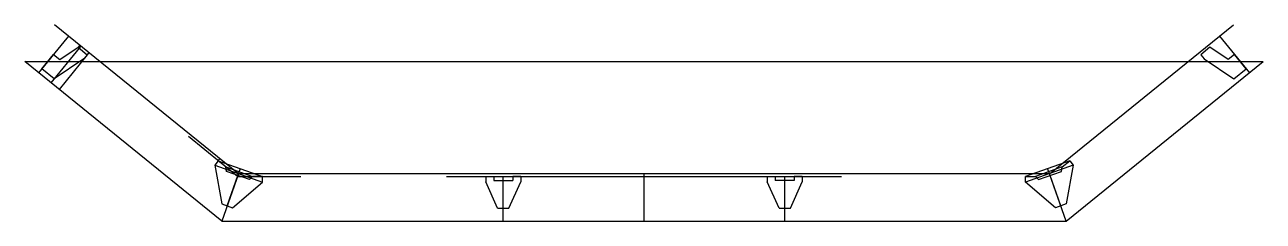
# Model space of a CAD drawing. Header units: inches. Extents: x -37 to 198, y 0 to 37.
import ezdxf

# ---------------------------------------------------------------- set-up
doc = ezdxf.new("R2010")
doc.units = ezdxf.units.IN
doc.layers.get('0').update_dxf_attribs({"linetype": 'CONTINUOUS'})

msp = doc.modelspace()

# ---------------------------------------------------------------- linework, layer by layer
for p, q in [((3.19, 9), (-31.71, 37.26)), ((157.06, 9), (191.96, 37.26)), ((-29.4, 34.74), (-34.74, 28.14)), ((-29.08, 35.13), (-29.4, 34.74)), ((-26.94, 33.4), (-27.26, 33.01)), ((-26.75, 33.24), (-27.06, 32.85)), ((189.33, 35.13), (194.99, 28.14)), ((-27.06, 32.85), (-32.41, 26.25)), ((-25.51, 31.59), (-30.86, 24.99)), ((-25.2, 31.98), (-25.51, 31.59)), ((0, 0), (-37.38, 30.27)), ((-37.38, 30.27), (197.62, 30.27)), ((160.25, 0), (197.62, 30.27)), ((3.01, 8.5), (-6.32, 16.05)), ((-0.65, 11.46), (-0.33, 11.85)), ((-1.34, 10.65), (7.74, 7.43)), ((-0.65, 11.46), (7.72, 8.5)), ((0.79, 10.29), (5.86, 8.5)), ((3.2, 9.04), (3.53, 9.98)), ((161.59, 10.65), (152.51, 7.43)), ((160.9, 11.46), (152.53, 8.5)), ((159.46, 10.29), (154.39, 8.5)), ((157.05, 9.04), (156.72, 9.98)), ((1.03, 2.91), (3.08, 8.69)), ((3.01, 8.5), (15.01, 8.5)), ((3.08, 8.69), (3.2, 9.04)), ((42.62, 8.5), (117.62, 8.5)), ((50.1, 8.5), (51.6, 8.5)), ((50.1, 8.5), (50.1, 7.5)), ((52.35, 2.5), (50.1, 7.5)), ((51.6, 8.5), (51.6, 7.75)), ((51.6, 7.75), (55.23, 7.75)), ((53.42, 0), (53.42, 8.5)), ((54.48, 2.5), (56.73, 7.5)), ((56.73, 8.5), (55.23, 8.5)), ((55.23, 8.5), (55.23, 7.75)), ((56.73, 8.5), (56.73, 7.5)), ((80.12, 9), (80.12, 0)), ((103.52, 8.5), (103.52, 7.5)), ((103.52, 8.5), (105.02, 8.5)), ((105.77, 2.5), (103.52, 7.5)), ((105.02, 8.5), (105.02, 7.75)), ((108.65, 7.75), (105.02, 7.75)), ((106.83, 0), (106.83, 8.5)), ((107.9, 2.5), (110.15, 7.5)), ((110.15, 8.5), (108.65, 8.5)), ((108.65, 8.5), (108.65, 7.75)), ((110.15, 8.5), (110.15, 7.5)), ((157.17, 8.69), (157.05, 9.04)), ((159.22, 2.91), (157.17, 8.69)), ((52.35, 2.5), (54.48, 2.5)), ((105.77, 2.5), (107.9, 2.5))]:
    msp.add_line(p, q)
for points in [[(-25.51, 31.59), (-26.14, 30.82), (-31.78, 27.03), (-34.12, 28.91), (-31.91, 31.63), (-30.75, 30.69), (-27.26, 33.01)], [(192.16, 31.63), (191, 30.69), (187.51, 33.01), (185.76, 31.59), (186.39, 30.82), (192.03, 27.03), (194.37, 28.91)], [(0.03, 3.27), (2.03, 2.56), (7.74, 7.43), (7.72, 8.5), (5.86, 8.5), (5.26, 7.91), (0.9, 9.46), (0.79, 10.29), (-0.65, 11.46), (-1.34, 10.65)], [(158.22, 2.56), (152.51, 7.43), (152.53, 8.5), (154.39, 8.5), (154.99, 7.91), (159.35, 9.46), (159.46, 10.29), (160.9, 11.46), (161.59, 10.65), (160.22, 3.27)], [(0, 0), (160.25, 0), (157.06, 9), (3.19, 9)]]:
    msp.add_lwpolyline(points, close=True)

doc.saveas('drawing.dxf')
